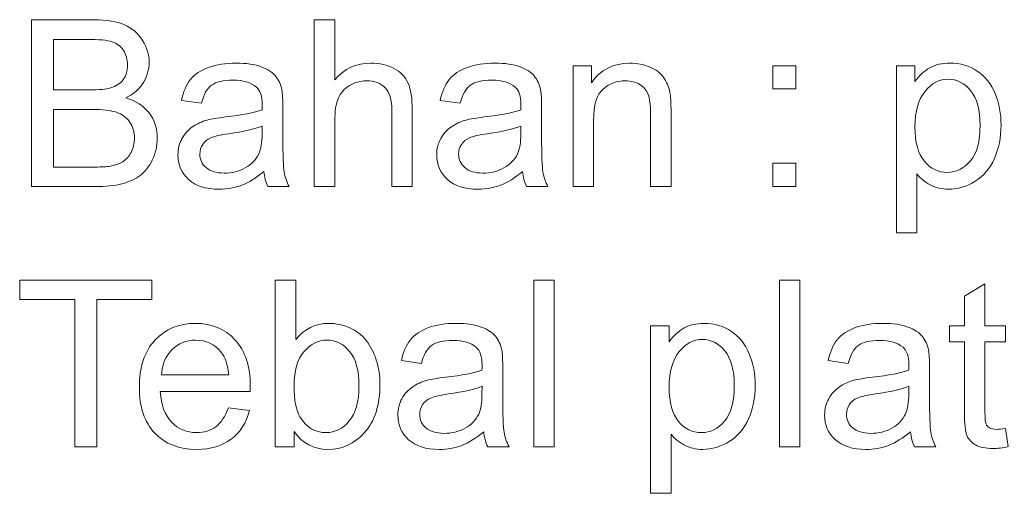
# Model space of a CAD drawing. Header units: millimetres. Extents: x -561 to 561, y -788 to 788.
# Drawn here: x 348.8 to 456.7, y 68.6 to 120.2 of the extents above; entities that cross this region are included whole.
import ezdxf

# ---------------------------------------------------------------- set-up
doc = ezdxf.new("R2010")
doc.units = ezdxf.units.MM
doc.header["$MEASUREMENT"] = 0
doc.layers.add('Layer 1', color=7, linetype='Continuous')

msp = doc.modelspace()

# ---------------------------------------------------------------- linework, layer by layer
at = {"layer": 'Layer 1', "color": 250, "lineweight": 9}
for points, knots in [([(350.0272, 102.0026), (350.0272, 102.0026), (350.0272, 120.189), (350.0272, 120.189), (350.0272, 120.189), (350.0272, 120.189), (356.8513, 120.189), (356.8513, 120.189), (356.8513, 120.189), (358.2399, 120.189), (359.3532, 120.007), (360.1957, 119.6387), (360.1957, 119.6387), (361.0339, 119.2704), (361.69, 118.7031), (362.1642, 117.9369), (362.1642, 117.9369), (362.6425, 117.1749), (362.8796, 116.3748), (362.8796, 115.5366), (362.8796, 115.5366), (362.8796, 114.7619), (362.6678, 114.0295), (362.2488, 113.3437), (362.2488, 113.3437), (361.8297, 112.6579), (361.1946, 112.1033), (360.3438, 111.68), (360.3438, 111.68), (361.4445, 111.3583), (362.2912, 110.8079), (362.8796, 110.029), (362.8796, 110.029), (363.4723, 109.2543), (363.7685, 108.3357), (363.7685, 107.2773), (363.7685, 107.2773), (363.7685, 106.4222), (363.5865, 105.6306), (363.2267, 104.8982), (363.2267, 104.8982), (362.8668, 104.1658), (362.4224, 103.6028), (361.8932, 103.2049), (361.8932, 103.2049), (361.3641, 102.8112), (360.6994, 102.5106), (359.9036, 102.3074), (359.9036, 102.3074), (359.1035, 102.1042), (358.1256, 102.0026), (356.9656, 102.0026), (356.9656, 102.0026), (356.9656, 102.0026), (350.0272, 102.0026), (350.0272, 102.0026)], [0, 0, 0, 0, 0.06666667, 0.06666667, 0.06666667, 0.06666667, 0.13333333, 0.13333333, 0.13333333, 0.13333333, 0.2, 0.2, 0.2, 0.2, 0.26666667, 0.26666667, 0.26666667, 0.26666667, 0.33333333, 0.33333333, 0.33333333, 0.33333333, 0.4, 0.4, 0.4, 0.4, 0.46666667, 0.46666667, 0.46666667, 0.46666667, 0.53333333, 0.53333333, 0.53333333, 0.53333333, 0.6, 0.6, 0.6, 0.6, 0.66666667, 0.66666667, 0.66666667, 0.66666667, 0.73333333, 0.73333333, 0.73333333, 0.73333333, 0.8, 0.8, 0.8, 0.8, 0.86666667, 0.86666667, 0.86666667, 0.86666667, 1, 1, 1, 1]), ([(380.9177, 102.0026), (380.9177, 102.0026), (380.9177, 120.189), (380.9177, 120.189), (380.9177, 120.189), (380.9177, 120.189), (383.1529, 120.189), (383.1529, 120.189), (383.1529, 120.189), (383.1529, 120.189), (383.1529, 113.6443), (383.1529, 113.6443), (383.1529, 113.6443), (384.1902, 114.8592), (385.4982, 115.4646), (387.0815, 115.4646), (387.0815, 115.4646), (388.051, 115.4646), (388.8934, 115.2741), (389.6131, 114.8889), (389.6131, 114.8889), (390.3285, 114.5036), (390.8407, 113.9745), (391.1498, 113.2971), (391.1498, 113.2971), (391.4588, 112.6198), (391.6112, 111.6334), (391.6112, 110.3465), (391.6112, 110.3465), (391.6112, 110.3465), (391.6112, 102.0026), (391.6112, 102.0026), (391.6112, 102.0026), (391.6112, 102.0026), (389.376, 102.0026), (389.376, 102.0026), (389.376, 102.0026), (389.376, 102.0026), (389.376, 110.338), (389.376, 110.338), (389.376, 110.338), (389.376, 111.4514), (389.1347, 112.2642), (388.6563, 112.7722), (388.6563, 112.7722), (388.1737, 113.2802), (387.4964, 113.5342), (386.6159, 113.5342), (386.6159, 113.5342), (385.9597, 113.5342), (385.3415, 113.3649), (384.7617, 113.022), (384.7617, 113.022), (384.1817, 112.6791), (383.7711, 112.2134), (383.5213, 111.625), (383.5213, 111.625), (383.2758, 111.0408), (383.1529, 110.2322), (383.1529, 109.1993), (383.1529, 109.1993), (383.1529, 109.1993), (383.1529, 102.0026), (383.1529, 102.0026), (383.1529, 102.0026), (383.1529, 102.0026), (380.9177, 102.0026), (380.9177, 102.0026)], [0, 0, 0, 0, 0.05555556, 0.05555556, 0.05555556, 0.05555556, 0.11111111, 0.11111111, 0.11111111, 0.11111111, 0.16666667, 0.16666667, 0.16666667, 0.16666667, 0.22222222, 0.22222222, 0.22222222, 0.22222222, 0.27777778, 0.27777778, 0.27777778, 0.27777778, 0.33333333, 0.33333333, 0.33333333, 0.33333333, 0.38888889, 0.38888889, 0.38888889, 0.38888889, 0.44444444, 0.44444444, 0.44444444, 0.44444444, 0.5, 0.5, 0.5, 0.5, 0.55555556, 0.55555556, 0.55555556, 0.55555556, 0.61111111, 0.61111111, 0.61111111, 0.61111111, 0.66666667, 0.66666667, 0.66666667, 0.66666667, 0.72222222, 0.72222222, 0.72222222, 0.72222222, 0.77777778, 0.77777778, 0.77777778, 0.77777778, 0.83333333, 0.83333333, 0.83333333, 0.83333333, 0.88888889, 0.88888889, 0.88888889, 0.88888889, 1, 1, 1, 1]), ([(352.4402, 112.5436), (352.4402, 112.5436), (356.373, 112.5436), (356.373, 112.5436), (356.373, 112.5436), (357.4397, 112.5436), (358.206, 112.6156), (358.6673, 112.7553), (358.6673, 112.7553), (359.2813, 112.9373), (359.7427, 113.2421), (360.0516, 113.6654), (360.0516, 113.6654), (360.3608, 114.0888), (360.5174, 114.6179), (360.5174, 115.2572), (360.5174, 115.2572), (360.5174, 115.8625), (360.3735, 116.3959), (360.0814, 116.8531), (360.0814, 116.8531), (359.7935, 117.3146), (359.3785, 117.6321), (358.841, 117.8014), (358.841, 117.8014), (358.3033, 117.9707), (357.3805, 118.0554), (356.0766, 118.0554), (356.0766, 118.0554), (356.0766, 118.0554), (352.4402, 118.0554), (352.4402, 118.0554), (352.4402, 118.0554), (352.4402, 118.0554), (352.4402, 112.5436), (352.4402, 112.5436)], [0, 0, 0, 0, 0.1, 0.1, 0.1, 0.1, 0.2, 0.2, 0.2, 0.2, 0.3, 0.3, 0.3, 0.3, 0.4, 0.4, 0.4, 0.4, 0.5, 0.5, 0.5, 0.5, 0.6, 0.6, 0.6, 0.6, 0.7, 0.7, 0.7, 0.7, 0.8, 0.8, 0.8, 0.8, 1, 1, 1, 1]), ([(375.4018, 103.6536), (374.5721, 102.9466), (373.772, 102.4513), (373.0056, 102.1592), (373.0056, 102.1592), (372.2395, 101.8671), (371.4182, 101.7232), (370.5376, 101.7232), (370.5376, 101.7232), (369.0899, 101.7232), (367.9765, 102.0746), (367.1975, 102.7815), (367.1975, 102.7815), (366.4187, 103.4843), (366.0292, 104.386), (366.0292, 105.4824), (366.0292, 105.4824), (366.0292, 106.1259), (366.1774, 106.7143), (366.4695, 107.2477), (366.4695, 107.2477), (366.7658, 107.7811), (367.1509, 108.2044), (367.6252, 108.5262), (367.6252, 108.5262), (368.1034, 108.8479), (368.6369, 109.0934), (369.2338, 109.2585), (369.2338, 109.2585), (369.6741, 109.3728), (370.3386, 109.4829), (371.2235, 109.593), (371.2235, 109.593), (373.0269, 109.8046), (374.3604, 110.0629), (375.2113, 110.3592), (375.2113, 110.3592), (375.2198, 110.664), (375.224, 110.8587), (375.224, 110.9392), (375.224, 110.9392), (375.224, 111.8451), (375.0123, 112.4843), (374.5889, 112.8569), (374.5889, 112.8569), (374.0174, 113.3606), (373.1666, 113.6104), (372.0405, 113.6104), (372.0405, 113.6104), (370.9864, 113.6104), (370.2075, 113.4241), (369.708, 113.0558), (369.708, 113.0558), (369.2041, 112.6875), (368.8359, 112.0356), (368.5946, 111.0958), (368.5946, 111.0958), (368.5946, 111.0958), (366.4102, 111.4006), (366.4102, 111.4006), (366.4102, 111.4006), (366.6092, 112.3362), (366.9351, 113.0939), (367.3923, 113.6697), (367.3923, 113.6697), (367.8495, 114.2454), (368.5099, 114.6857), (369.3735, 114.9989), (369.3735, 114.9989), (370.2329, 115.308), (371.2362, 115.4646), (372.3707, 115.4646), (372.3707, 115.4646), (373.4968, 115.4646), (374.4154, 115.3334), (375.1224, 115.0667), (375.1224, 115.0667), (375.8251, 114.8), (376.3457, 114.4698), (376.6759, 114.0676), (376.6759, 114.0676), (377.0061, 113.6654), (377.2391, 113.1574), (377.3745, 112.5436), (377.3745, 112.5436), (377.4464, 112.1626), (377.4846, 111.4768), (377.4846, 110.4904), (377.4846, 110.4904), (377.4846, 110.4904), (377.4846, 107.5271), (377.4846, 107.5271), (377.4846, 107.5271), (377.4846, 105.457), (377.5312, 104.1489), (377.6243, 103.5943), (377.6243, 103.5943), (377.7132, 103.0398), (377.8995, 102.5106), (378.1704, 102.0026), (378.1704, 102.0026), (378.1704, 102.0026), (375.8336, 102.0026), (375.8336, 102.0026), (375.8336, 102.0026), (375.6092, 102.4725), (375.4653, 103.0228), (375.4018, 103.6536)], [0, 0, 0, 0, 0.03571429, 0.03571429, 0.03571429, 0.03571429, 0.07142857, 0.07142857, 0.07142857, 0.07142857, 0.10714286, 0.10714286, 0.10714286, 0.10714286, 0.14285714, 0.14285714, 0.14285714, 0.14285714, 0.17857143, 0.17857143, 0.17857143, 0.17857143, 0.21428571, 0.21428571, 0.21428571, 0.21428571, 0.25, 0.25, 0.25, 0.25, 0.28571429, 0.28571429, 0.28571429, 0.28571429, 0.32142857, 0.32142857, 0.32142857, 0.32142857, 0.35714286, 0.35714286, 0.35714286, 0.35714286, 0.39285714, 0.39285714, 0.39285714, 0.39285714, 0.42857143, 0.42857143, 0.42857143, 0.42857143, 0.46428571, 0.46428571, 0.46428571, 0.46428571, 0.5, 0.5, 0.5, 0.5, 0.53571429, 0.53571429, 0.53571429, 0.53571429, 0.57142857, 0.57142857, 0.57142857, 0.57142857, 0.60714286, 0.60714286, 0.60714286, 0.60714286, 0.64285714, 0.64285714, 0.64285714, 0.64285714, 0.67857143, 0.67857143, 0.67857143, 0.67857143, 0.71428571, 0.71428571, 0.71428571, 0.71428571, 0.75, 0.75, 0.75, 0.75, 0.78571429, 0.78571429, 0.78571429, 0.78571429, 0.82142857, 0.82142857, 0.82142857, 0.82142857, 0.85714286, 0.85714286, 0.85714286, 0.85714286, 0.89285714, 0.89285714, 0.89285714, 0.89285714, 0.92857143, 0.92857143, 0.92857143, 0.92857143, 1, 1, 1, 1]), ([(403.655, 103.6536), (402.8253, 102.9466), (402.0251, 102.4513), (401.2589, 102.1592), (401.2589, 102.1592), (400.4926, 101.8671), (399.6713, 101.7232), (398.7909, 101.7232), (398.7909, 101.7232), (397.343, 101.7232), (396.2297, 102.0746), (395.4508, 102.7815), (395.4508, 102.7815), (394.6719, 103.4843), (394.2824, 104.386), (394.2824, 105.4824), (394.2824, 105.4824), (394.2824, 106.1259), (394.4306, 106.7143), (394.7227, 107.2477), (394.7227, 107.2477), (395.019, 107.7811), (395.4042, 108.2044), (395.8783, 108.5262), (395.8783, 108.5262), (396.3567, 108.8479), (396.8901, 109.0934), (397.487, 109.2585), (397.487, 109.2585), (397.9273, 109.3728), (398.5919, 109.4829), (399.4767, 109.593), (399.4767, 109.593), (401.2801, 109.8046), (402.6136, 110.0629), (403.4645, 110.3592), (403.4645, 110.3592), (403.473, 110.664), (403.4772, 110.8587), (403.4772, 110.9392), (403.4772, 110.9392), (403.4772, 111.8451), (403.2655, 112.4843), (402.8422, 112.8569), (402.8422, 112.8569), (402.2707, 113.3606), (401.4198, 113.6104), (400.2936, 113.6104), (400.2936, 113.6104), (399.2396, 113.6104), (398.4607, 113.4241), (397.9612, 113.0558), (397.9612, 113.0558), (397.4574, 112.6875), (397.0891, 112.0356), (396.8478, 111.0958), (396.8478, 111.0958), (396.8478, 111.0958), (394.6634, 111.4006), (394.6634, 111.4006), (394.6634, 111.4006), (394.8624, 112.3362), (395.1883, 113.0939), (395.6455, 113.6697), (395.6455, 113.6697), (396.1026, 114.2454), (396.7631, 114.6857), (397.6266, 114.9989), (397.6266, 114.9989), (398.486, 115.308), (399.4893, 115.4646), (400.6238, 115.4646), (400.6238, 115.4646), (401.75, 115.4646), (402.6686, 115.3334), (403.3756, 115.0667), (403.3756, 115.0667), (404.0783, 114.8), (404.599, 114.4698), (404.9292, 114.0676), (404.9292, 114.0676), (405.2594, 113.6654), (405.4923, 113.1574), (405.6276, 112.5436), (405.6276, 112.5436), (405.6997, 112.1626), (405.7378, 111.4768), (405.7378, 110.4904), (405.7378, 110.4904), (405.7378, 110.4904), (405.7378, 107.5271), (405.7378, 107.5271), (405.7378, 107.5271), (405.7378, 105.457), (405.7843, 104.1489), (405.8774, 103.5943), (405.8774, 103.5943), (405.9663, 103.0398), (406.1527, 102.5106), (406.4236, 102.0026), (406.4236, 102.0026), (406.4236, 102.0026), (404.0868, 102.0026), (404.0868, 102.0026), (404.0868, 102.0026), (403.8623, 102.4725), (403.7185, 103.0228), (403.655, 103.6536)], [0, 0, 0, 0, 0.03571429, 0.03571429, 0.03571429, 0.03571429, 0.07142857, 0.07142857, 0.07142857, 0.07142857, 0.10714286, 0.10714286, 0.10714286, 0.10714286, 0.14285714, 0.14285714, 0.14285714, 0.14285714, 0.17857143, 0.17857143, 0.17857143, 0.17857143, 0.21428571, 0.21428571, 0.21428571, 0.21428571, 0.25, 0.25, 0.25, 0.25, 0.28571429, 0.28571429, 0.28571429, 0.28571429, 0.32142857, 0.32142857, 0.32142857, 0.32142857, 0.35714286, 0.35714286, 0.35714286, 0.35714286, 0.39285714, 0.39285714, 0.39285714, 0.39285714, 0.42857143, 0.42857143, 0.42857143, 0.42857143, 0.46428571, 0.46428571, 0.46428571, 0.46428571, 0.5, 0.5, 0.5, 0.5, 0.53571429, 0.53571429, 0.53571429, 0.53571429, 0.57142857, 0.57142857, 0.57142857, 0.57142857, 0.60714286, 0.60714286, 0.60714286, 0.60714286, 0.64285714, 0.64285714, 0.64285714, 0.64285714, 0.67857143, 0.67857143, 0.67857143, 0.67857143, 0.71428571, 0.71428571, 0.71428571, 0.71428571, 0.75, 0.75, 0.75, 0.75, 0.78571429, 0.78571429, 0.78571429, 0.78571429, 0.82142857, 0.82142857, 0.82142857, 0.82142857, 0.85714286, 0.85714286, 0.85714286, 0.85714286, 0.89285714, 0.89285714, 0.89285714, 0.89285714, 0.92857143, 0.92857143, 0.92857143, 0.92857143, 1, 1, 1, 1]), ([(409.171, 102.0026), (409.171, 102.0026), (409.171, 115.1852), (409.171, 115.1852), (409.171, 115.1852), (409.171, 115.1852), (411.1776, 115.1852), (411.1776, 115.1852), (411.1776, 115.1852), (411.1776, 115.1852), (411.1776, 113.3141), (411.1776, 113.3141), (411.1776, 113.3141), (412.1428, 114.7492), (413.5397, 115.4646), (415.3644, 115.4646), (415.3644, 115.4646), (416.1602, 115.4646), (416.8884, 115.3207), (417.553, 115.037), (417.553, 115.037), (418.2176, 114.7534), (418.7172, 114.3766), (419.0474, 113.9152), (419.0474, 113.9152), (419.3776, 113.4538), (419.6104, 112.9034), (419.7416, 112.2684), (419.7416, 112.2684), (419.8221, 111.8536), (419.8644, 111.1297), (419.8644, 110.0967), (419.8644, 110.0967), (419.8644, 110.0967), (419.8644, 102.0026), (419.8644, 102.0026), (419.8644, 102.0026), (419.8644, 102.0026), (417.6292, 102.0026), (417.6292, 102.0026), (417.6292, 102.0026), (417.6292, 102.0026), (417.6292, 110.0121), (417.6292, 110.0121), (417.6292, 110.0121), (417.6292, 110.9222), (417.5445, 111.6038), (417.371, 112.0525), (417.371, 112.0525), (417.1974, 112.5013), (416.8884, 112.8611), (416.448, 113.132), (416.448, 113.132), (416.0077, 113.3987), (415.487, 113.5342), (414.8945, 113.5342), (414.8945, 113.5342), (413.9462, 113.5342), (413.1292, 113.2336), (412.439, 112.6283), (412.439, 112.6283), (411.7491, 112.0271), (411.4062, 110.8799), (411.4062, 109.195), (411.4062, 109.195), (411.4062, 109.195), (411.4062, 102.0026), (411.4062, 102.0026), (411.4062, 102.0026), (411.4062, 102.0026), (409.171, 102.0026), (409.171, 102.0026)], [0, 0, 0, 0, 0.05263158, 0.05263158, 0.05263158, 0.05263158, 0.10526316, 0.10526316, 0.10526316, 0.10526316, 0.15789474, 0.15789474, 0.15789474, 0.15789474, 0.21052632, 0.21052632, 0.21052632, 0.21052632, 0.26315789, 0.26315789, 0.26315789, 0.26315789, 0.31578947, 0.31578947, 0.31578947, 0.31578947, 0.36842105, 0.36842105, 0.36842105, 0.36842105, 0.42105263, 0.42105263, 0.42105263, 0.42105263, 0.47368421, 0.47368421, 0.47368421, 0.47368421, 0.52631579, 0.52631579, 0.52631579, 0.52631579, 0.57894737, 0.57894737, 0.57894737, 0.57894737, 0.63157895, 0.63157895, 0.63157895, 0.63157895, 0.68421053, 0.68421053, 0.68421053, 0.68421053, 0.73684211, 0.73684211, 0.73684211, 0.73684211, 0.78947368, 0.78947368, 0.78947368, 0.78947368, 0.84210526, 0.84210526, 0.84210526, 0.84210526, 0.89473684, 0.89473684, 0.89473684, 0.89473684, 1, 1, 1, 1]), ([(430.9642, 112.6452), (430.9642, 112.6452), (430.9642, 115.1852), (430.9642, 115.1852), (430.9642, 115.1852), (430.9642, 115.1852), (433.5042, 115.1852), (433.5042, 115.1852), (433.5042, 115.1852), (433.5042, 115.1852), (433.5042, 112.6452), (433.5042, 112.6452), (433.5042, 112.6452), (433.5042, 112.6452), (430.9642, 112.6452), (430.9642, 112.6452)], [0, 0, 0, 0, 0.2, 0.2, 0.2, 0.2, 0.4, 0.4, 0.4, 0.4, 0.6, 0.6, 0.6, 0.6, 1, 1, 1, 1]), ([(444.4686, 96.948), (444.4686, 96.948), (444.4686, 115.1852), (444.4686, 115.1852), (444.4686, 115.1852), (444.4686, 115.1852), (446.5006, 115.1852), (446.5006, 115.1852), (446.5006, 115.1852), (446.5006, 115.1852), (446.5006, 113.4538), (446.5006, 113.4538), (446.5006, 113.4538), (446.979, 114.1226), (447.5208, 114.6264), (448.1262, 114.9608), (448.1262, 114.9608), (448.7273, 115.2953), (449.4597, 115.4646), (450.3191, 115.4646), (450.3191, 115.4646), (451.4451, 115.4646), (452.4357, 115.1767), (453.2951, 114.5968), (453.2951, 114.5968), (454.1545, 114.021), (454.8022, 113.204), (455.2424, 112.1541), (455.2424, 112.1541), (455.6785, 111.1), (455.8986, 109.9486), (455.8986, 108.6913), (455.8986, 108.6913), (455.8986, 107.3493), (455.6573, 106.1386), (455.1747, 105.0591), (455.1747, 105.0591), (454.6921, 103.9838), (453.9894, 103.1583), (453.0665, 102.5826), (453.0665, 102.5826), (452.1479, 102.0111), (451.1784, 101.7232), (450.1624, 101.7232), (450.1624, 101.7232), (449.4174, 101.7232), (448.7485, 101.8798), (448.1601, 102.1931), (448.1601, 102.1931), (447.5674, 102.5064), (447.0848, 102.9001), (446.7038, 103.3784), (446.7038, 103.3784), (446.7038, 103.3784), (446.7038, 96.948), (446.7038, 96.948), (446.7038, 96.948), (446.7038, 96.948), (444.4686, 96.948), (444.4686, 96.948)], [0, 0, 0, 0, 0.0625, 0.0625, 0.0625, 0.0625, 0.125, 0.125, 0.125, 0.125, 0.1875, 0.1875, 0.1875, 0.1875, 0.25, 0.25, 0.25, 0.25, 0.3125, 0.3125, 0.3125, 0.3125, 0.375, 0.375, 0.375, 0.375, 0.4375, 0.4375, 0.4375, 0.4375, 0.5, 0.5, 0.5, 0.5, 0.5625, 0.5625, 0.5625, 0.5625, 0.625, 0.625, 0.625, 0.625, 0.6875, 0.6875, 0.6875, 0.6875, 0.75, 0.75, 0.75, 0.75, 0.8125, 0.8125, 0.8125, 0.8125, 0.875, 0.875, 0.875, 0.875, 1, 1, 1, 1]), ([(446.5006, 108.5135), (446.5006, 106.8244), (446.8435, 105.5755), (447.5251, 104.767), (447.5251, 104.767), (448.2109, 103.9584), (449.0406, 103.552), (450.0143, 103.552), (450.0143, 103.552), (451.0049, 103.552), (451.8515, 103.9711), (452.5543, 104.8093), (452.5543, 104.8093), (453.2612, 105.6475), (453.6126, 106.9429), (453.6126, 108.6997), (453.6126, 108.6997), (453.6126, 110.3761), (453.2697, 111.6292), (452.5797, 112.4632), (452.5797, 112.4632), (451.8896, 113.2971), (451.0684, 113.712), (450.1116, 113.712), (450.1116, 113.712), (449.1634, 113.712), (448.3252, 113.2675), (447.597, 112.3827), (447.597, 112.3827), (446.8647, 111.4937), (446.5006, 110.2068), (446.5006, 108.5135)], [0, 0, 0, 0, 0.11111111, 0.11111111, 0.11111111, 0.11111111, 0.22222222, 0.22222222, 0.22222222, 0.22222222, 0.33333333, 0.33333333, 0.33333333, 0.33333333, 0.44444444, 0.44444444, 0.44444444, 0.44444444, 0.55555556, 0.55555556, 0.55555556, 0.55555556, 0.66666667, 0.66666667, 0.66666667, 0.66666667, 0.77777778, 0.77777778, 0.77777778, 0.77777778, 1, 1, 1, 1]), ([(352.4402, 104.1362), (352.4402, 104.1362), (356.9699, 104.1362), (356.9699, 104.1362), (356.9699, 104.1362), (357.7488, 104.1362), (358.2948, 104.1658), (358.6124, 104.2251), (358.6124, 104.2251), (359.1627, 104.3225), (359.6283, 104.4876), (360.0008, 104.7204), (360.0008, 104.7204), (360.3735, 104.9532), (360.6782, 105.2919), (360.9195, 105.7364), (360.9195, 105.7364), (361.1608, 106.1809), (361.2794, 106.6931), (361.2794, 107.2731), (361.2794, 107.2731), (361.2794, 107.9547), (361.1058, 108.5431), (360.7545, 109.0469), (360.7545, 109.0469), (360.4073, 109.5506), (359.9247, 109.902), (359.3067, 110.1052), (359.3067, 110.1052), (358.6928, 110.3084), (357.8038, 110.41), (356.6481, 110.41), (356.6481, 110.41), (356.6481, 110.41), (352.4402, 110.41), (352.4402, 110.41), (352.4402, 110.41), (352.4402, 110.41), (352.4402, 104.1362), (352.4402, 104.1362)], [0, 0, 0, 0, 0.09090909, 0.09090909, 0.09090909, 0.09090909, 0.18181818, 0.18181818, 0.18181818, 0.18181818, 0.27272727, 0.27272727, 0.27272727, 0.27272727, 0.36363636, 0.36363636, 0.36363636, 0.36363636, 0.45454545, 0.45454545, 0.45454545, 0.45454545, 0.54545455, 0.54545455, 0.54545455, 0.54545455, 0.63636364, 0.63636364, 0.63636364, 0.63636364, 0.72727273, 0.72727273, 0.72727273, 0.72727273, 0.81818182, 0.81818182, 0.81818182, 0.81818182, 1, 1, 1, 1]), ([(375.224, 108.6066), (374.4112, 108.2764), (373.192, 107.997), (371.5664, 107.7684), (371.5664, 107.7684), (370.6435, 107.6372), (369.9916, 107.489), (369.6106, 107.3239), (369.6106, 107.3239), (369.2296, 107.1588), (368.9375, 106.9175), (368.73, 106.6042), (368.73, 106.6042), (368.5226, 106.2867), (368.4168, 105.9354), (368.4168, 105.5459), (368.4168, 105.5459), (368.4168, 104.9575), (368.6411, 104.4622), (369.0941, 104.0685), (369.0941, 104.0685), (369.5471, 103.6748), (370.2075, 103.4758), (371.0753, 103.4758), (371.0753, 103.4758), (371.9347, 103.4758), (372.7009, 103.6621), (373.374, 104.0388), (373.374, 104.0388), (374.0429, 104.4114), (374.5381, 104.9236), (374.8515, 105.5713), (374.8515, 105.5713), (375.0928, 106.0751), (375.2113, 106.8159), (375.2113, 107.7938), (375.2113, 107.7938), (375.2113, 107.7938), (375.224, 108.6066), (375.224, 108.6066)], [0, 0, 0, 0, 0.09090909, 0.09090909, 0.09090909, 0.09090909, 0.18181818, 0.18181818, 0.18181818, 0.18181818, 0.27272727, 0.27272727, 0.27272727, 0.27272727, 0.36363636, 0.36363636, 0.36363636, 0.36363636, 0.45454545, 0.45454545, 0.45454545, 0.45454545, 0.54545455, 0.54545455, 0.54545455, 0.54545455, 0.63636364, 0.63636364, 0.63636364, 0.63636364, 0.72727273, 0.72727273, 0.72727273, 0.72727273, 0.81818182, 0.81818182, 0.81818182, 0.81818182, 1, 1, 1, 1]), ([(403.4772, 108.6066), (402.6644, 108.2764), (401.4451, 107.997), (399.8195, 107.7684), (399.8195, 107.7684), (398.8967, 107.6372), (398.2448, 107.489), (397.8638, 107.3239), (397.8638, 107.3239), (397.4828, 107.1588), (397.1907, 106.9175), (396.9833, 106.6042), (396.9833, 106.6042), (396.7758, 106.2867), (396.67, 105.9354), (396.67, 105.5459), (396.67, 105.5459), (396.67, 104.9575), (396.8944, 104.4622), (397.3473, 104.0685), (397.3473, 104.0685), (397.8003, 103.6748), (398.4607, 103.4758), (399.3285, 103.4758), (399.3285, 103.4758), (400.1879, 103.4758), (400.9541, 103.6621), (401.6271, 104.0388), (401.6271, 104.0388), (402.2961, 104.4114), (402.7914, 104.9236), (403.1047, 105.5713), (403.1047, 105.5713), (403.346, 106.0751), (403.4645, 106.8159), (403.4645, 107.7938), (403.4645, 107.7938), (403.4645, 107.7938), (403.4772, 108.6066), (403.4772, 108.6066)], [0, 0, 0, 0, 0.09090909, 0.09090909, 0.09090909, 0.09090909, 0.18181818, 0.18181818, 0.18181818, 0.18181818, 0.27272727, 0.27272727, 0.27272727, 0.27272727, 0.36363636, 0.36363636, 0.36363636, 0.36363636, 0.45454545, 0.45454545, 0.45454545, 0.45454545, 0.54545455, 0.54545455, 0.54545455, 0.54545455, 0.63636364, 0.63636364, 0.63636364, 0.63636364, 0.72727273, 0.72727273, 0.72727273, 0.72727273, 0.81818182, 0.81818182, 0.81818182, 0.81818182, 1, 1, 1, 1]), ([(430.9642, 102.0026), (430.9642, 102.0026), (430.9642, 104.5426), (430.9642, 104.5426), (430.9642, 104.5426), (430.9642, 104.5426), (433.5042, 104.5426), (433.5042, 104.5426), (433.5042, 104.5426), (433.5042, 104.5426), (433.5042, 102.0026), (433.5042, 102.0026), (433.5042, 102.0026), (433.5042, 102.0026), (430.9642, 102.0026), (430.9642, 102.0026)], [0, 0, 0, 0, 0.2, 0.2, 0.2, 0.2, 0.4, 0.4, 0.4, 0.4, 0.6, 0.6, 0.6, 0.6, 1, 1, 1, 1]), ([(354.7516, 73.6265), (354.7516, 73.6265), (354.7516, 89.6793), (354.7516, 89.6793), (354.7516, 89.6793), (354.7516, 89.6793), (348.7572, 89.6793), (348.7572, 89.6793), (348.7572, 89.6793), (348.7572, 89.6793), (348.7572, 91.8129), (348.7572, 91.8129), (348.7572, 91.8129), (348.7572, 91.8129), (363.159, 91.8129), (363.159, 91.8129), (363.159, 91.8129), (363.159, 91.8129), (363.159, 89.6793), (363.159, 89.6793), (363.159, 89.6793), (363.159, 89.6793), (357.1646, 89.6793), (357.1646, 89.6793), (357.1646, 89.6793), (357.1646, 89.6793), (357.1646, 73.6265), (357.1646, 73.6265), (357.1646, 73.6265), (357.1646, 73.6265), (354.7516, 73.6265), (354.7516, 73.6265)], [0, 0, 0, 0, 0.11111111, 0.11111111, 0.11111111, 0.11111111, 0.22222222, 0.22222222, 0.22222222, 0.22222222, 0.33333333, 0.33333333, 0.33333333, 0.33333333, 0.44444444, 0.44444444, 0.44444444, 0.44444444, 0.55555556, 0.55555556, 0.55555556, 0.55555556, 0.66666667, 0.66666667, 0.66666667, 0.66666667, 0.77777778, 0.77777778, 0.77777778, 0.77777778, 1, 1, 1, 1]), ([(378.7334, 73.6265), (378.7334, 73.6265), (376.6506, 73.6265), (376.6506, 73.6265), (376.6506, 73.6265), (376.6506, 73.6265), (376.6506, 91.8129), (376.6506, 91.8129), (376.6506, 91.8129), (376.6506, 91.8129), (378.8858, 91.8129), (378.8858, 91.8129), (378.8858, 91.8129), (378.8858, 91.8129), (378.8858, 85.3232), (378.8858, 85.3232), (378.8858, 85.3232), (379.8298, 86.5001), (381.0321, 87.0885), (382.4968, 87.0885), (382.4968, 87.0885), (383.3054, 87.0885), (384.0759, 86.9276), (384.7998, 86.6017), (384.7998, 86.6017), (385.5237, 86.2757), (386.1163, 85.8143), (386.5862, 85.2258), (386.5862, 85.2258), (387.0519, 84.6332), (387.4202, 83.922), (387.6827, 83.088), (387.6827, 83.088), (387.9494, 82.2583), (388.0806, 81.365), (388.0806, 80.4168), (388.0806, 80.4168), (388.0806, 78.1646), (387.5218, 76.4205), (386.4084, 75.1928), (386.4084, 75.1928), (385.2907, 73.9609), (383.9531, 73.3471), (382.3909, 73.3471), (382.3909, 73.3471), (380.8374, 73.3471), (379.6182, 73.9948), (378.7334, 75.286), (378.7334, 75.286), (378.7334, 75.286), (378.7334, 73.6265), (378.7334, 73.6265)], [0, 0, 0, 0, 0.07142857, 0.07142857, 0.07142857, 0.07142857, 0.14285714, 0.14285714, 0.14285714, 0.14285714, 0.21428571, 0.21428571, 0.21428571, 0.21428571, 0.28571429, 0.28571429, 0.28571429, 0.28571429, 0.35714286, 0.35714286, 0.35714286, 0.35714286, 0.42857143, 0.42857143, 0.42857143, 0.42857143, 0.5, 0.5, 0.5, 0.5, 0.57142857, 0.57142857, 0.57142857, 0.57142857, 0.64285714, 0.64285714, 0.64285714, 0.64285714, 0.71428571, 0.71428571, 0.71428571, 0.71428571, 0.78571429, 0.78571429, 0.78571429, 0.78571429, 0.85714286, 0.85714286, 0.85714286, 0.85714286, 1, 1, 1, 1]), ([(404.8784, 73.6265), (404.8784, 73.6265), (404.8784, 91.8129), (404.8784, 91.8129), (404.8784, 91.8129), (404.8784, 91.8129), (407.1136, 91.8129), (407.1136, 91.8129), (407.1136, 91.8129), (407.1136, 91.8129), (407.1136, 73.6265), (407.1136, 73.6265), (407.1136, 73.6265), (407.1136, 73.6265), (404.8784, 73.6265), (404.8784, 73.6265)], [0, 0, 0, 0, 0.2, 0.2, 0.2, 0.2, 0.4, 0.4, 0.4, 0.4, 0.6, 0.6, 0.6, 0.6, 1, 1, 1, 1]), ([(431.705, 73.6265), (431.705, 73.6265), (431.705, 91.8129), (431.705, 91.8129), (431.705, 91.8129), (431.705, 91.8129), (433.9402, 91.8129), (433.9402, 91.8129), (433.9402, 91.8129), (433.9402, 91.8129), (433.9402, 73.6265), (433.9402, 73.6265), (433.9402, 73.6265), (433.9402, 73.6265), (431.705, 73.6265), (431.705, 73.6265)], [0, 0, 0, 0, 0.2, 0.2, 0.2, 0.2, 0.4, 0.4, 0.4, 0.4, 0.6, 0.6, 0.6, 0.6, 1, 1, 1, 1]), ([(456.3768, 75.6204), (456.3768, 75.6204), (456.6816, 73.6477), (456.6816, 73.6477), (456.6816, 73.6477), (456.0551, 73.5164), (455.492, 73.4487), (455.001, 73.4487), (455.001, 73.4487), (454.1924, 73.4487), (453.5659, 73.5757), (453.1171, 73.8339), (453.1171, 73.8339), (452.6726, 74.0922), (452.3594, 74.4266), (452.1773, 74.8457), (452.1773, 74.8457), (451.9953, 75.2648), (451.9064, 76.1453), (451.9064, 77.4873), (451.9064, 77.4873), (451.9064, 77.4873), (451.9064, 85.0819), (451.9064, 85.0819), (451.9064, 85.0819), (451.9064, 85.0819), (450.2554, 85.0819), (450.2554, 85.0819), (450.2554, 85.0819), (450.2554, 85.0819), (450.2554, 86.8091), (450.2554, 86.8091), (450.2554, 86.8091), (450.2554, 86.8091), (451.9064, 86.8091), (451.9064, 86.8091), (451.9064, 86.8091), (451.9064, 86.8091), (451.9064, 90.0688), (451.9064, 90.0688), (451.9064, 90.0688), (451.9064, 90.0688), (454.1416, 91.4107), (454.1416, 91.4107), (454.1416, 91.4107), (454.1416, 91.4107), (454.1416, 86.8091), (454.1416, 86.8091), (454.1416, 86.8091), (454.1416, 86.8091), (456.3768, 86.8091), (456.3768, 86.8091), (456.3768, 86.8091), (456.3768, 86.8091), (456.3768, 85.0819), (456.3768, 85.0819), (456.3768, 85.0819), (456.3768, 85.0819), (454.1416, 85.0819), (454.1416, 85.0819), (454.1416, 85.0819), (454.1416, 85.0819), (454.1416, 77.3603), (454.1416, 77.3603), (454.1416, 77.3603), (454.1416, 76.7211), (454.1797, 76.3104), (454.2601, 76.1284), (454.2601, 76.1284), (454.3363, 75.9464), (454.4633, 75.8024), (454.6411, 75.6924), (454.6411, 75.6924), (454.8189, 75.5865), (455.0729, 75.5315), (455.4031, 75.5315), (455.4031, 75.5315), (455.6487, 75.5315), (455.9746, 75.5611), (456.3768, 75.6204)], [0, 0, 0, 0, 0.04761905, 0.04761905, 0.04761905, 0.04761905, 0.0952381, 0.0952381, 0.0952381, 0.0952381, 0.14285714, 0.14285714, 0.14285714, 0.14285714, 0.19047619, 0.19047619, 0.19047619, 0.19047619, 0.23809524, 0.23809524, 0.23809524, 0.23809524, 0.28571429, 0.28571429, 0.28571429, 0.28571429, 0.33333333, 0.33333333, 0.33333333, 0.33333333, 0.38095238, 0.38095238, 0.38095238, 0.38095238, 0.42857143, 0.42857143, 0.42857143, 0.42857143, 0.47619048, 0.47619048, 0.47619048, 0.47619048, 0.52380952, 0.52380952, 0.52380952, 0.52380952, 0.57142857, 0.57142857, 0.57142857, 0.57142857, 0.61904762, 0.61904762, 0.61904762, 0.61904762, 0.66666667, 0.66666667, 0.66666667, 0.66666667, 0.71428571, 0.71428571, 0.71428571, 0.71428571, 0.76190476, 0.76190476, 0.76190476, 0.76190476, 0.80952381, 0.80952381, 0.80952381, 0.80952381, 0.85714286, 0.85714286, 0.85714286, 0.85714286, 0.9047619, 0.9047619, 0.9047619, 0.9047619, 1, 1, 1, 1]), ([(371.5409, 77.8937), (371.5409, 77.8937), (373.8524, 77.5889), (373.8524, 77.5889), (373.8524, 77.5889), (373.4926, 76.2469), (372.8195, 75.2013), (371.8373, 74.4605), (371.8373, 74.4605), (370.8552, 73.7196), (369.6021, 73.3471), (368.0739, 73.3471), (368.0739, 73.3471), (366.152, 73.3471), (364.628, 73.9398), (363.5019, 75.1251), (363.5019, 75.1251), (362.3758, 76.3062), (361.8128, 77.9699), (361.8128, 80.1077), (361.8128, 80.1077), (361.8128, 82.3175), (362.3801, 84.0363), (363.5188, 85.2555), (363.5188, 85.2555), (364.6576, 86.4789), (366.135, 87.0885), (367.9511, 87.0885), (367.9511, 87.0885), (369.708, 87.0885), (371.1431, 86.4916), (372.2564, 85.2936), (372.2564, 85.2936), (373.3698, 84.0955), (373.9286, 82.4107), (373.9286, 80.239), (373.9286, 80.239), (373.9286, 80.1077), (373.9243, 79.9088), (373.9158, 79.6463), (373.9158, 79.6463), (373.9158, 79.6463), (364.0988, 79.6463), (364.0988, 79.6463), (364.0988, 79.6463), (364.1835, 78.2027), (364.5898, 77.0936), (365.3265, 76.3274), (365.3265, 76.3274), (366.0588, 75.5611), (366.9775, 75.1759), (368.0739, 75.1759), (368.0739, 75.1759), (368.8909, 75.1759), (369.5894, 75.3918), (370.1651, 75.8236), (370.1651, 75.8236), (370.7451, 76.2554), (371.2023, 76.9454), (371.5409, 77.8937)], [0, 0, 0, 0, 0.0625, 0.0625, 0.0625, 0.0625, 0.125, 0.125, 0.125, 0.125, 0.1875, 0.1875, 0.1875, 0.1875, 0.25, 0.25, 0.25, 0.25, 0.3125, 0.3125, 0.3125, 0.3125, 0.375, 0.375, 0.375, 0.375, 0.4375, 0.4375, 0.4375, 0.4375, 0.5, 0.5, 0.5, 0.5, 0.5625, 0.5625, 0.5625, 0.5625, 0.625, 0.625, 0.625, 0.625, 0.6875, 0.6875, 0.6875, 0.6875, 0.75, 0.75, 0.75, 0.75, 0.8125, 0.8125, 0.8125, 0.8125, 0.875, 0.875, 0.875, 0.875, 1, 1, 1, 1]), ([(399.4132, 75.2775), (398.5835, 74.5705), (397.7833, 74.0752), (397.0171, 73.7831), (397.0171, 73.7831), (396.2508, 73.491), (395.4295, 73.3471), (394.5491, 73.3471), (394.5491, 73.3471), (393.1013, 73.3471), (391.9879, 73.6985), (391.209, 74.4054), (391.209, 74.4054), (390.4301, 75.1082), (390.0406, 76.0099), (390.0406, 77.1063), (390.0406, 77.1063), (390.0406, 77.7498), (390.1888, 78.3382), (390.4809, 78.8716), (390.4809, 78.8716), (390.7772, 79.405), (391.1624, 79.8283), (391.6365, 80.1501), (391.6365, 80.1501), (392.1149, 80.4718), (392.6483, 80.7173), (393.2451, 80.8824), (393.2451, 80.8824), (393.6855, 80.9967), (394.3501, 81.1068), (395.2349, 81.2169), (395.2349, 81.2169), (397.0383, 81.4285), (398.3718, 81.6868), (399.2227, 81.9831), (399.2227, 81.9831), (399.2312, 82.2879), (399.2354, 82.4826), (399.2354, 82.5631), (399.2354, 82.5631), (399.2354, 83.469), (399.0237, 84.1082), (398.6004, 84.4808), (398.6004, 84.4808), (398.0289, 84.9845), (397.178, 85.2343), (396.0518, 85.2343), (396.0518, 85.2343), (394.9978, 85.2343), (394.2189, 85.048), (393.7194, 84.6797), (393.7194, 84.6797), (393.2156, 84.3114), (392.8473, 83.6595), (392.606, 82.7197), (392.606, 82.7197), (392.606, 82.7197), (390.4216, 83.0245), (390.4216, 83.0245), (390.4216, 83.0245), (390.6206, 83.9601), (390.9465, 84.7178), (391.4037, 85.2936), (391.4037, 85.2936), (391.8608, 85.8693), (392.5213, 86.3096), (393.3848, 86.6228), (393.3848, 86.6228), (394.2443, 86.9319), (395.2475, 87.0885), (396.382, 87.0885), (396.382, 87.0885), (397.5082, 87.0885), (398.4268, 86.9573), (399.1338, 86.6906), (399.1338, 86.6906), (399.8365, 86.4239), (400.3572, 86.0937), (400.6874, 85.6915), (400.6874, 85.6915), (401.0176, 85.2893), (401.2505, 84.7813), (401.3858, 84.1675), (401.3858, 84.1675), (401.4579, 83.7865), (401.496, 83.1007), (401.496, 82.1143), (401.496, 82.1143), (401.496, 82.1143), (401.496, 79.151), (401.496, 79.151), (401.496, 79.151), (401.496, 77.0809), (401.5425, 75.7728), (401.6356, 75.2182), (401.6356, 75.2182), (401.7246, 74.6637), (401.9109, 74.1345), (402.1818, 73.6265), (402.1818, 73.6265), (402.1818, 73.6265), (399.845, 73.6265), (399.845, 73.6265), (399.845, 73.6265), (399.6206, 74.0964), (399.4767, 74.6467), (399.4132, 75.2775)], [0, 0, 0, 0, 0.03571429, 0.03571429, 0.03571429, 0.03571429, 0.07142857, 0.07142857, 0.07142857, 0.07142857, 0.10714286, 0.10714286, 0.10714286, 0.10714286, 0.14285714, 0.14285714, 0.14285714, 0.14285714, 0.17857143, 0.17857143, 0.17857143, 0.17857143, 0.21428571, 0.21428571, 0.21428571, 0.21428571, 0.25, 0.25, 0.25, 0.25, 0.28571429, 0.28571429, 0.28571429, 0.28571429, 0.32142857, 0.32142857, 0.32142857, 0.32142857, 0.35714286, 0.35714286, 0.35714286, 0.35714286, 0.39285714, 0.39285714, 0.39285714, 0.39285714, 0.42857143, 0.42857143, 0.42857143, 0.42857143, 0.46428571, 0.46428571, 0.46428571, 0.46428571, 0.5, 0.5, 0.5, 0.5, 0.53571429, 0.53571429, 0.53571429, 0.53571429, 0.57142857, 0.57142857, 0.57142857, 0.57142857, 0.60714286, 0.60714286, 0.60714286, 0.60714286, 0.64285714, 0.64285714, 0.64285714, 0.64285714, 0.67857143, 0.67857143, 0.67857143, 0.67857143, 0.71428571, 0.71428571, 0.71428571, 0.71428571, 0.75, 0.75, 0.75, 0.75, 0.78571429, 0.78571429, 0.78571429, 0.78571429, 0.82142857, 0.82142857, 0.82142857, 0.82142857, 0.85714286, 0.85714286, 0.85714286, 0.85714286, 0.89285714, 0.89285714, 0.89285714, 0.89285714, 0.92857143, 0.92857143, 0.92857143, 0.92857143, 1, 1, 1, 1]), ([(417.6292, 68.5719), (417.6292, 68.5719), (417.6292, 86.8091), (417.6292, 86.8091), (417.6292, 86.8091), (417.6292, 86.8091), (419.6612, 86.8091), (419.6612, 86.8091), (419.6612, 86.8091), (419.6612, 86.8091), (419.6612, 85.0777), (419.6612, 85.0777), (419.6612, 85.0777), (420.1396, 85.7465), (420.6814, 86.2503), (421.2868, 86.5847), (421.2868, 86.5847), (421.8879, 86.9192), (422.6203, 87.0885), (423.4797, 87.0885), (423.4797, 87.0885), (424.6057, 87.0885), (425.5963, 86.8006), (426.4557, 86.2207), (426.4557, 86.2207), (427.3151, 85.6449), (427.9628, 84.8279), (428.403, 83.778), (428.403, 83.778), (428.8391, 82.7239), (429.0592, 81.5725), (429.0592, 80.3152), (429.0592, 80.3152), (429.0592, 78.9732), (428.8179, 77.7625), (428.3353, 76.683), (428.3353, 76.683), (427.8527, 75.6077), (427.15, 74.7822), (426.2271, 74.2065), (426.2271, 74.2065), (425.3085, 73.635), (424.339, 73.3471), (423.323, 73.3471), (423.323, 73.3471), (422.578, 73.3471), (421.9091, 73.5037), (421.3207, 73.817), (421.3207, 73.817), (420.728, 74.1303), (420.2454, 74.524), (419.8644, 75.0023), (419.8644, 75.0023), (419.8644, 75.0023), (419.8644, 68.5719), (419.8644, 68.5719), (419.8644, 68.5719), (419.8644, 68.5719), (417.6292, 68.5719), (417.6292, 68.5719)], [0, 0, 0, 0, 0.0625, 0.0625, 0.0625, 0.0625, 0.125, 0.125, 0.125, 0.125, 0.1875, 0.1875, 0.1875, 0.1875, 0.25, 0.25, 0.25, 0.25, 0.3125, 0.3125, 0.3125, 0.3125, 0.375, 0.375, 0.375, 0.375, 0.4375, 0.4375, 0.4375, 0.4375, 0.5, 0.5, 0.5, 0.5, 0.5625, 0.5625, 0.5625, 0.5625, 0.625, 0.625, 0.625, 0.625, 0.6875, 0.6875, 0.6875, 0.6875, 0.75, 0.75, 0.75, 0.75, 0.8125, 0.8125, 0.8125, 0.8125, 0.875, 0.875, 0.875, 0.875, 1, 1, 1, 1]), ([(446.0094, 75.2775), (445.1797, 74.5705), (444.3796, 74.0752), (443.6133, 73.7831), (443.6133, 73.7831), (442.8471, 73.491), (442.0258, 73.3471), (441.1453, 73.3471), (441.1453, 73.3471), (439.6975, 73.3471), (438.5841, 73.6985), (437.8052, 74.4054), (437.8052, 74.4054), (437.0263, 75.1082), (436.6368, 76.0099), (436.6368, 77.1063), (436.6368, 77.1063), (436.6368, 77.7498), (436.785, 78.3382), (437.0771, 78.8716), (437.0771, 78.8716), (437.3734, 79.405), (437.7586, 79.8283), (438.2328, 80.1501), (438.2328, 80.1501), (438.7111, 80.4718), (439.2445, 80.7173), (439.8414, 80.8824), (439.8414, 80.8824), (440.2817, 80.9967), (440.9463, 81.1068), (441.8311, 81.2169), (441.8311, 81.2169), (443.6345, 81.4285), (444.968, 81.6868), (445.8189, 81.9831), (445.8189, 81.9831), (445.8274, 82.2879), (445.8316, 82.4826), (445.8316, 82.5631), (445.8316, 82.5631), (445.8316, 83.469), (445.6199, 84.1082), (445.1966, 84.4808), (445.1966, 84.4808), (444.6251, 84.9845), (443.7742, 85.2343), (442.6481, 85.2343), (442.6481, 85.2343), (441.594, 85.2343), (440.8151, 85.048), (440.3156, 84.6797), (440.3156, 84.6797), (439.8118, 84.3114), (439.4435, 83.6595), (439.2022, 82.7197), (439.2022, 82.7197), (439.2022, 82.7197), (437.0178, 83.0245), (437.0178, 83.0245), (437.0178, 83.0245), (437.2168, 83.9601), (437.5427, 84.7178), (437.9999, 85.2936), (437.9999, 85.2936), (438.4571, 85.8693), (439.1175, 86.3096), (439.9811, 86.6228), (439.9811, 86.6228), (440.8405, 86.9319), (441.8438, 87.0885), (442.9783, 87.0885), (442.9783, 87.0885), (444.1044, 87.0885), (445.023, 86.9573), (445.73, 86.6906), (445.73, 86.6906), (446.4327, 86.4239), (446.9534, 86.0937), (447.2836, 85.6915), (447.2836, 85.6915), (447.6138, 85.2893), (447.8467, 84.7813), (447.9821, 84.1675), (447.9821, 84.1675), (448.0541, 83.7865), (448.0922, 83.1007), (448.0922, 82.1143), (448.0922, 82.1143), (448.0922, 82.1143), (448.0922, 79.151), (448.0922, 79.151), (448.0922, 79.151), (448.0922, 77.0809), (448.1388, 75.7728), (448.2319, 75.2182), (448.2319, 75.2182), (448.3208, 74.6637), (448.5071, 74.1345), (448.778, 73.6265), (448.778, 73.6265), (448.778, 73.6265), (446.4412, 73.6265), (446.4412, 73.6265), (446.4412, 73.6265), (446.2168, 74.0964), (446.0729, 74.6467), (446.0094, 75.2775)], [0, 0, 0, 0, 0.03571429, 0.03571429, 0.03571429, 0.03571429, 0.07142857, 0.07142857, 0.07142857, 0.07142857, 0.10714286, 0.10714286, 0.10714286, 0.10714286, 0.14285714, 0.14285714, 0.14285714, 0.14285714, 0.17857143, 0.17857143, 0.17857143, 0.17857143, 0.21428571, 0.21428571, 0.21428571, 0.21428571, 0.25, 0.25, 0.25, 0.25, 0.28571429, 0.28571429, 0.28571429, 0.28571429, 0.32142857, 0.32142857, 0.32142857, 0.32142857, 0.35714286, 0.35714286, 0.35714286, 0.35714286, 0.39285714, 0.39285714, 0.39285714, 0.39285714, 0.42857143, 0.42857143, 0.42857143, 0.42857143, 0.46428571, 0.46428571, 0.46428571, 0.46428571, 0.5, 0.5, 0.5, 0.5, 0.53571429, 0.53571429, 0.53571429, 0.53571429, 0.57142857, 0.57142857, 0.57142857, 0.57142857, 0.60714286, 0.60714286, 0.60714286, 0.60714286, 0.64285714, 0.64285714, 0.64285714, 0.64285714, 0.67857143, 0.67857143, 0.67857143, 0.67857143, 0.71428571, 0.71428571, 0.71428571, 0.71428571, 0.75, 0.75, 0.75, 0.75, 0.78571429, 0.78571429, 0.78571429, 0.78571429, 0.82142857, 0.82142857, 0.82142857, 0.82142857, 0.85714286, 0.85714286, 0.85714286, 0.85714286, 0.89285714, 0.89285714, 0.89285714, 0.89285714, 0.92857143, 0.92857143, 0.92857143, 0.92857143, 1, 1, 1, 1]), ([(419.6612, 80.1374), (419.6612, 78.4483), (420.0041, 77.1994), (420.6857, 76.3909), (420.6857, 76.3909), (421.3715, 75.5823), (422.2012, 75.1759), (423.1749, 75.1759), (423.1749, 75.1759), (424.1655, 75.1759), (425.0121, 75.595), (425.7149, 76.4332), (425.7149, 76.4332), (426.4218, 77.2714), (426.7732, 78.5668), (426.7732, 80.3236), (426.7732, 80.3236), (426.7732, 82), (426.4303, 83.2531), (425.7403, 84.0871), (425.7403, 84.0871), (425.0502, 84.921), (424.229, 85.3359), (423.2722, 85.3359), (423.2722, 85.3359), (422.324, 85.3359), (421.4858, 84.8914), (420.7576, 84.0066), (420.7576, 84.0066), (420.0253, 83.1176), (419.6612, 81.8307), (419.6612, 80.1374)], [0, 0, 0, 0, 0.11111111, 0.11111111, 0.11111111, 0.11111111, 0.22222222, 0.22222222, 0.22222222, 0.22222222, 0.33333333, 0.33333333, 0.33333333, 0.33333333, 0.44444444, 0.44444444, 0.44444444, 0.44444444, 0.55555556, 0.55555556, 0.55555556, 0.55555556, 0.66666667, 0.66666667, 0.66666667, 0.66666667, 0.77777778, 0.77777778, 0.77777778, 0.77777778, 1, 1, 1, 1]), ([(364.2258, 81.4751), (364.2258, 81.4751), (371.5664, 81.4751), (371.5664, 81.4751), (371.5664, 81.4751), (371.469, 82.5842), (371.1854, 83.414), (370.724, 83.9685), (370.724, 83.9685), (370.017, 84.8279), (369.0941, 85.2597), (367.9638, 85.2597), (367.9638, 85.2597), (366.9394, 85.2597), (366.08, 84.9168), (365.3815, 84.231), (365.3815, 84.231), (364.6872, 83.5452), (364.302, 82.6266), (364.2258, 81.4751)], [0, 0, 0, 0, 0.16666667, 0.16666667, 0.16666667, 0.16666667, 0.33333333, 0.33333333, 0.33333333, 0.33333333, 0.5, 0.5, 0.5, 0.5, 0.66666667, 0.66666667, 0.66666667, 0.66666667, 1, 1, 1, 1]), ([(378.708, 80.3152), (378.708, 78.7404), (378.9239, 77.6016), (379.3514, 76.8989), (379.3514, 76.8989), (380.0542, 75.7516), (381.0025, 75.1759), (382.2004, 75.1759), (382.2004, 75.1759), (383.1784, 75.1759), (384.0208, 75.5992), (384.7277, 76.4459), (384.7277, 76.4459), (385.4389, 77.2926), (385.7946, 78.5541), (385.7946, 80.2305), (385.7946, 80.2305), (385.7946, 81.9492), (385.4559, 83.215), (384.7744, 84.032), (384.7744, 84.032), (384.0928, 84.8491), (383.2673, 85.2597), (382.3021, 85.2597), (382.3021, 85.2597), (381.3242, 85.2597), (380.4818, 84.8364), (379.7747, 83.9897), (379.7747, 83.9897), (379.0636, 83.143), (378.708, 81.9196), (378.708, 80.3152)], [0, 0, 0, 0, 0.11111111, 0.11111111, 0.11111111, 0.11111111, 0.22222222, 0.22222222, 0.22222222, 0.22222222, 0.33333333, 0.33333333, 0.33333333, 0.33333333, 0.44444444, 0.44444444, 0.44444444, 0.44444444, 0.55555556, 0.55555556, 0.55555556, 0.55555556, 0.66666667, 0.66666667, 0.66666667, 0.66666667, 0.77777778, 0.77777778, 0.77777778, 0.77777778, 1, 1, 1, 1]), ([(399.2354, 80.2305), (398.4226, 79.9003), (397.2033, 79.6209), (395.5778, 79.3923), (395.5778, 79.3923), (394.6549, 79.2611), (394.003, 79.1129), (393.622, 78.9478), (393.622, 78.9478), (393.241, 78.7827), (392.9489, 78.5414), (392.7415, 78.2281), (392.7415, 78.2281), (392.534, 77.9106), (392.4282, 77.5593), (392.4282, 77.1698), (392.4282, 77.1698), (392.4282, 76.5814), (392.6526, 76.0861), (393.1055, 75.6924), (393.1055, 75.6924), (393.5585, 75.2987), (394.2189, 75.0997), (395.0867, 75.0997), (395.0867, 75.0997), (395.9461, 75.0997), (396.7123, 75.286), (397.3853, 75.6627), (397.3853, 75.6627), (398.0543, 76.0353), (398.5496, 76.5475), (398.8629, 77.1952), (398.8629, 77.1952), (399.1042, 77.699), (399.2227, 78.4398), (399.2227, 79.4177), (399.2227, 79.4177), (399.2227, 79.4177), (399.2354, 80.2305), (399.2354, 80.2305)], [0, 0, 0, 0, 0.09090909, 0.09090909, 0.09090909, 0.09090909, 0.18181818, 0.18181818, 0.18181818, 0.18181818, 0.27272727, 0.27272727, 0.27272727, 0.27272727, 0.36363636, 0.36363636, 0.36363636, 0.36363636, 0.45454545, 0.45454545, 0.45454545, 0.45454545, 0.54545455, 0.54545455, 0.54545455, 0.54545455, 0.63636364, 0.63636364, 0.63636364, 0.63636364, 0.72727273, 0.72727273, 0.72727273, 0.72727273, 0.81818182, 0.81818182, 0.81818182, 0.81818182, 1, 1, 1, 1]), ([(445.8316, 80.2305), (445.0188, 79.9003), (443.7996, 79.6209), (442.174, 79.3923), (442.174, 79.3923), (441.2511, 79.2611), (440.5992, 79.1129), (440.2182, 78.9478), (440.2182, 78.9478), (439.8372, 78.7827), (439.5451, 78.5414), (439.3377, 78.2281), (439.3377, 78.2281), (439.1302, 77.9106), (439.0244, 77.5593), (439.0244, 77.1698), (439.0244, 77.1698), (439.0244, 76.5814), (439.2488, 76.0861), (439.7017, 75.6924), (439.7017, 75.6924), (440.1547, 75.2987), (440.8151, 75.0997), (441.6829, 75.0997), (441.6829, 75.0997), (442.5423, 75.0997), (443.3085, 75.286), (443.9816, 75.6627), (443.9816, 75.6627), (444.6505, 76.0353), (445.1458, 76.5475), (445.4591, 77.1952), (445.4591, 77.1952), (445.7004, 77.699), (445.8189, 78.4398), (445.8189, 79.4177), (445.8189, 79.4177), (445.8189, 79.4177), (445.8316, 80.2305), (445.8316, 80.2305)], [0, 0, 0, 0, 0.09090909, 0.09090909, 0.09090909, 0.09090909, 0.18181818, 0.18181818, 0.18181818, 0.18181818, 0.27272727, 0.27272727, 0.27272727, 0.27272727, 0.36363636, 0.36363636, 0.36363636, 0.36363636, 0.45454545, 0.45454545, 0.45454545, 0.45454545, 0.54545455, 0.54545455, 0.54545455, 0.54545455, 0.63636364, 0.63636364, 0.63636364, 0.63636364, 0.72727273, 0.72727273, 0.72727273, 0.72727273, 0.81818182, 0.81818182, 0.81818182, 0.81818182, 1, 1, 1, 1])]:
    msp.add_open_spline(points, degree=3, knots=knots, dxfattribs=at)

doc.saveas('drawing.dxf')
